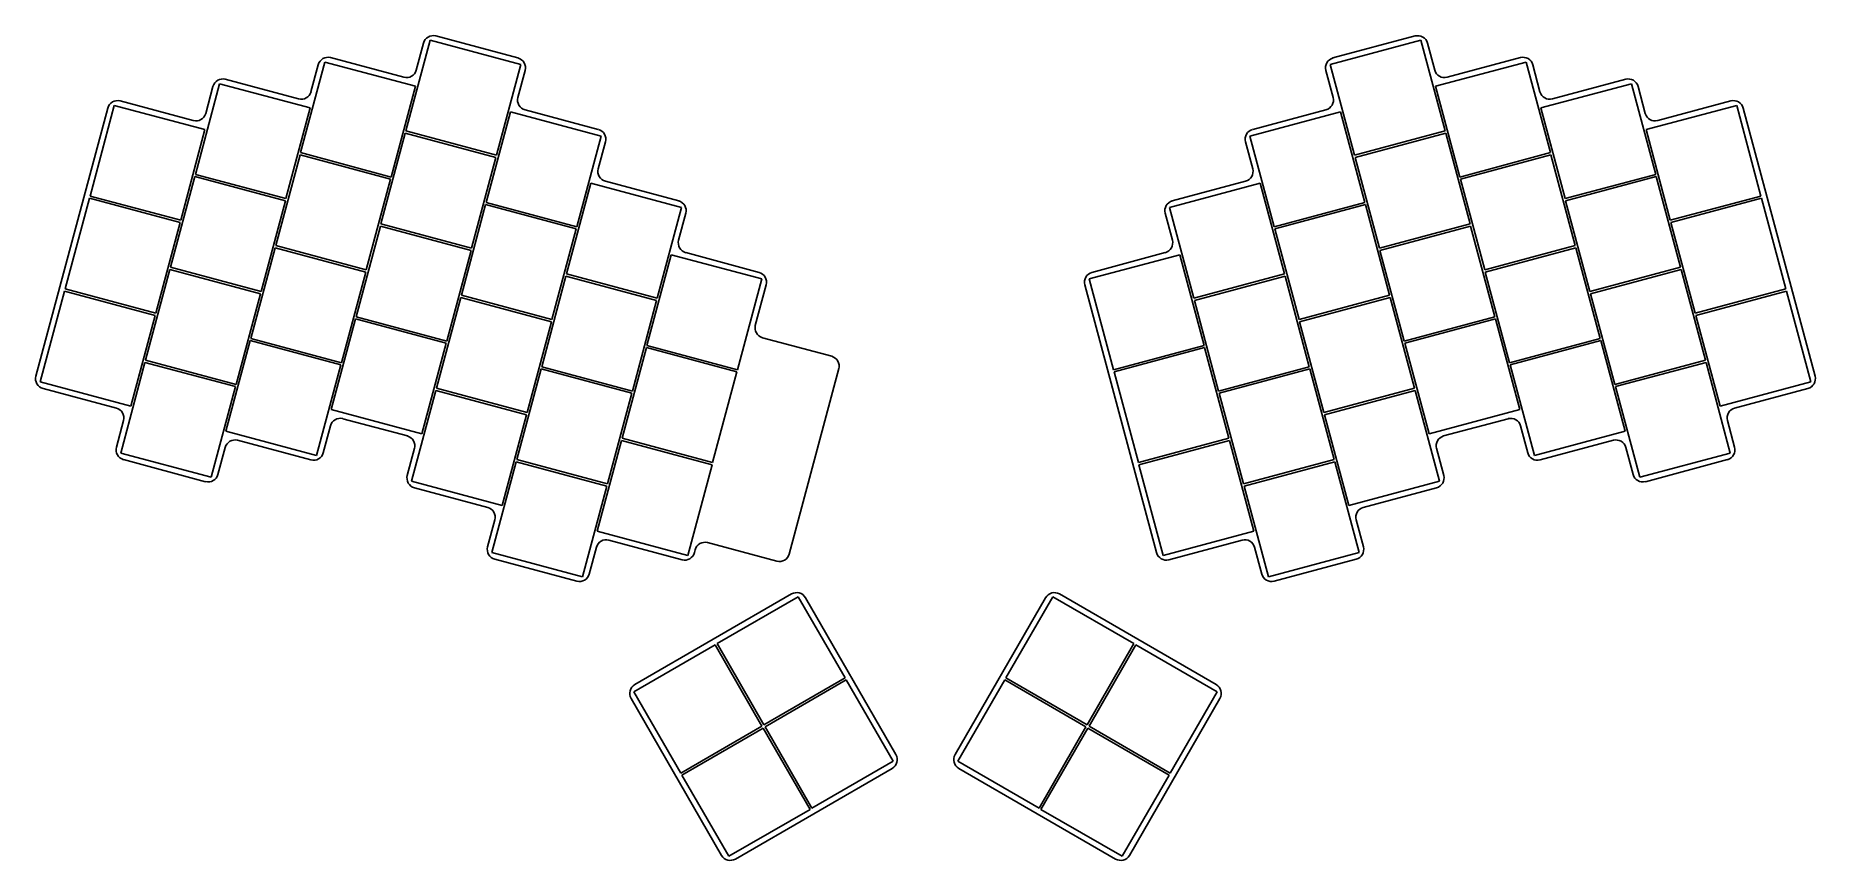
# Model space of a CAD drawing. Header units: millimetres. Extents: x 25 to 377, y -204 to -41.
import ezdxf

# ---------------------------------------------------------------- set-up
doc = ezdxf.new("R2010")
doc.units = ezdxf.units.MM

msp = doc.modelspace()

# ---------------------------------------------------------------- linework, layer by layer
for p, q in [((103.11, -41.53), (98.31, -59.45)), ((101.8, -42.09), (100.37, -47.42)), ((121.03, -46.33), (103.11, -41.53)), ((120.48, -45.02), (104.25, -40.67)), ((299, -41.53), (281.08, -46.33)), ((297.86, -40.67), (281.63, -45.02)), ((303.8, -59.45), (299, -41.53)), ((301.74, -47.42), (300.31, -42.09)), ((97.92, -48.84), (83.43, -44.96)), ((318.68, -44.96), (304.19, -48.84)), ((77.1, -53.12), (62.61, -49.24)), ((82.3, -45.82), (77.49, -63.73)), ((80.98, -46.37), (79.55, -51.71)), ((100.21, -50.62), (82.3, -45.82)), ((116.23, -64.25), (121.03, -46.33)), ((120.46, -52.81), (121.89, -47.47)), ((280.22, -47.47), (281.65, -52.81)), ((281.08, -46.33), (285.88, -64.25)), ((319.82, -45.82), (301.9, -50.62)), ((324.62, -63.73), (319.82, -45.82)), ((322.56, -51.71), (321.13, -46.37)), ((339.5, -49.24), (325.01, -53.12)), ((61.48, -50.1), (56.68, -68.02)), ((60.16, -50.65), (58.73, -55.99)), ((79.4, -54.9), (61.48, -50.1)), ((95.41, -68.54), (100.21, -50.62)), ((301.9, -50.62), (306.7, -68.54)), ((340.63, -50.1), (322.72, -54.9)), ((345.44, -68.02), (340.63, -50.1)), ((343.38, -55.99), (341.95, -50.65)), ((25.16, -107.87), (39.35, -54.94)), ((40.66, -54.38), (35.86, -72.3)), ((58.58, -59.18), (40.66, -54.38)), ((56.28, -57.4), (41.8, -53.52)), ((74.59, -72.82), (79.4, -54.9)), ((119, -55.65), (114.2, -73.57)), ((136.92, -60.45), (119, -55.65)), ((136.36, -59.14), (121.88, -55.26)), ((283.11, -55.65), (265.19, -60.45)), ((280.24, -55.26), (265.75, -59.14)), ((287.91, -73.57), (283.11, -55.65)), ((322.72, -54.9), (327.52, -72.82)), ((361.45, -54.38), (343.53, -59.18)), ((360.32, -53.52), (345.83, -57.4)), ((366.25, -72.3), (361.45, -54.38)), ((362.76, -54.94), (376.95, -107.87)), ((53.78, -77.1), (58.58, -59.18)), ((98.31, -59.45), (116.23, -64.25)), ((285.88, -64.25), (303.8, -59.45)), ((343.53, -59.18), (348.33, -77.1)), ((98.2, -59.89), (93.39, -77.8)), ((116.11, -64.69), (98.2, -59.89)), ((132.12, -78.37), (136.92, -60.45)), ((136.35, -66.93), (137.78, -61.59)), ((264.33, -61.59), (265.76, -66.93)), ((265.19, -60.45), (269.99, -78.37)), ((303.92, -59.89), (286, -64.69)), ((308.72, -77.8), (303.92, -59.89)), ((77.38, -64.17), (72.58, -82.09)), ((95.3, -68.97), (77.38, -64.17)), ((77.49, -63.73), (95.41, -68.54)), ((111.31, -82.61), (116.11, -64.69)), ((286, -64.69), (290.8, -82.61)), ((306.7, -68.54), (324.62, -63.73)), ((324.73, -64.17), (306.82, -68.97)), ((329.53, -82.09), (324.73, -64.17)), ((56.56, -68.45), (51.76, -86.37)), ((74.48, -73.25), (56.56, -68.45)), ((56.68, -68.02), (74.59, -72.82)), ((90.49, -86.89), (95.3, -68.97)), ((134.89, -69.77), (130.09, -87.69)), ((152.81, -74.57), (134.89, -69.77)), ((152.25, -73.26), (137.76, -69.38)), ((267.22, -69.77), (249.31, -74.57)), ((264.35, -69.38), (249.86, -73.26)), ((272.02, -87.69), (267.22, -69.77)), ((306.82, -68.97), (311.62, -86.89)), ((327.52, -72.82), (345.44, -68.02)), ((345.55, -68.45), (327.63, -73.25)), ((350.35, -86.37), (345.55, -68.45)), ((35.74, -72.73), (30.94, -90.65)), ((53.66, -77.54), (35.74, -72.73)), ((35.86, -72.3), (53.78, -77.1)), ((69.68, -91.17), (74.48, -73.25)), ((114.2, -73.57), (132.12, -78.37)), ((269.99, -78.37), (287.91, -73.57)), ((327.63, -73.25), (332.43, -91.17)), ((348.33, -77.1), (366.25, -72.3)), ((366.37, -72.73), (348.45, -77.54)), ((371.17, -90.65), (366.37, -72.73)), ((114.08, -74), (109.28, -91.92)), ((132, -78.81), (114.08, -74)), ((148, -92.49), (152.81, -74.57)), ((152.24, -81.04), (153.67, -75.71)), ((248.45, -75.71), (249.88, -81.04)), ((249.31, -74.57), (254.11, -92.49)), ((288.03, -74), (270.11, -78.81)), ((292.83, -91.92), (288.03, -74)), ((48.86, -95.45), (53.66, -77.54)), ((93.28, -78.24), (88.48, -96.16)), ((111.2, -83.04), (93.28, -78.24)), ((93.39, -77.8), (111.31, -82.61)), ((127.2, -96.72), (132, -78.81)), ((270.11, -78.81), (274.91, -96.72)), ((290.8, -82.61), (308.72, -77.8)), ((308.83, -78.24), (290.92, -83.04)), ((313.63, -96.16), (308.83, -78.24)), ((348.45, -77.54), (353.25, -95.45)), ((72.46, -82.52), (67.66, -100.44)), ((90.38, -87.32), (72.46, -82.52)), ((72.58, -82.09), (90.49, -86.89)), ((106.39, -100.96), (111.2, -83.04)), ((150.78, -83.89), (145.97, -101.81)), ((168.69, -88.69), (150.78, -83.89)), ((168.14, -87.38), (153.65, -83.49)), ((251.34, -83.89), (233.42, -88.69)), ((248.46, -83.49), (233.97, -87.38)), ((256.14, -101.81), (251.34, -83.89)), ((290.92, -83.04), (295.72, -100.96)), ((311.62, -86.89), (329.53, -82.09)), ((329.65, -82.52), (311.73, -87.32)), ((334.45, -100.44), (329.65, -82.52)), ((51.64, -86.8), (46.84, -104.72)), ((69.56, -91.61), (51.64, -86.8)), ((51.76, -86.37), (69.68, -91.17)), ((85.58, -105.24), (90.38, -87.32)), ((130.09, -87.69), (148, -92.49)), ((254.11, -92.49), (272.02, -87.69)), ((311.73, -87.32), (316.53, -105.24)), ((332.43, -91.17), (350.35, -86.37)), ((350.47, -86.8), (332.55, -91.61)), ((355.27, -104.72), (350.47, -86.8)), ((30.82, -91.09), (26.02, -109.01)), ((48.74, -95.89), (30.82, -91.09)), ((30.94, -90.65), (48.86, -95.45)), ((129.97, -88.12), (125.17, -106.04)), ((147.89, -92.92), (129.97, -88.12)), ((163.89, -106.61), (168.69, -88.69)), ((167.4, -97.85), (169.55, -89.83)), ((232.56, -89.83), (246.74, -142.76)), ((233.42, -88.69), (238.22, -106.61)), ((272.14, -88.12), (254.22, -92.92)), ((276.94, -106.04), (272.14, -88.12)), ((353.25, -95.45), (371.17, -90.65)), ((371.29, -91.09), (353.37, -95.89)), ((376.09, -109.01), (371.29, -91.09)), ((64.76, -109.52), (69.56, -91.61)), ((109.17, -92.36), (104.36, -110.27)), ((127.08, -97.16), (109.17, -92.36)), ((109.28, -91.92), (127.2, -96.72)), ((143.09, -110.84), (147.89, -92.92)), ((254.22, -92.92), (259.02, -110.84)), ((274.91, -96.72), (292.83, -91.92)), ((292.95, -92.36), (275.03, -97.16)), ((297.75, -110.27), (292.95, -92.36)), ((332.55, -91.61), (337.35, -109.52)), ((43.94, -113.81), (48.74, -95.89)), ((88.36, -96.59), (83.56, -114.51)), ((106.28, -101.39), (88.36, -96.59)), ((88.48, -96.16), (106.39, -100.96)), ((122.28, -115.08), (127.08, -97.16)), ((275.03, -97.16), (279.83, -115.08)), ((295.72, -100.96), (313.63, -96.16)), ((313.75, -96.59), (295.83, -101.39)), ((318.55, -114.51), (313.75, -96.59)), ((353.37, -95.89), (358.17, -113.81)), ((67.54, -100.87), (62.74, -118.79)), ((85.46, -105.68), (67.54, -100.87)), ((67.66, -100.44), (85.58, -105.24)), ((101.48, -119.31), (106.28, -101.39)), ((145.97, -101.81), (163.89, -106.61)), ((168.82, -100.3), (182.51, -103.97)), ((238.22, -106.61), (256.14, -101.81)), ((295.83, -101.39), (300.63, -119.31)), ((316.53, -105.24), (334.45, -100.44)), ((334.57, -100.87), (316.65, -105.68)), ((339.37, -118.79), (334.57, -100.87)), ((46.72, -105.16), (41.92, -123.08)), ((64.64, -109.96), (46.72, -105.16)), ((46.84, -104.72), (64.76, -109.52)), ((145.86, -102.24), (141.06, -120.16)), ((163.78, -107.04), (145.86, -102.24)), ((256.25, -102.24), (238.34, -107.04)), ((261.05, -120.16), (256.25, -102.24)), ((337.35, -109.52), (355.27, -104.72)), ((355.39, -105.16), (337.47, -109.96)), ((360.19, -123.08), (355.39, -105.16)), ((26.02, -109.01), (43.94, -113.81)), ((80.66, -123.59), (85.46, -105.68)), ((125.05, -106.47), (120.25, -124.39)), ((142.97, -111.28), (125.05, -106.47)), ((125.17, -106.04), (143.09, -110.84)), ((158.97, -124.96), (163.78, -107.04)), ((183.92, -106.41), (174.11, -143.03)), ((238.34, -107.04), (243.14, -124.96)), ((259.02, -110.84), (276.94, -106.04)), ((277.06, -106.47), (259.14, -111.28)), ((281.86, -124.39), (277.06, -106.47)), ((316.65, -105.68), (321.45, -123.59)), ((358.17, -113.81), (376.09, -109.01)), ((26.58, -110.32), (41.07, -114.2)), ((59.84, -127.88), (64.64, -109.96)), ((104.25, -110.71), (99.45, -128.63)), ((122.17, -115.51), (104.25, -110.71)), ((104.36, -110.27), (122.28, -115.08)), ((138.17, -129.19), (142.97, -111.28)), ((259.14, -111.28), (263.94, -129.19)), ((279.83, -115.08), (297.75, -110.27)), ((297.86, -110.71), (279.95, -115.51)), ((302.66, -128.63), (297.86, -110.71)), ((337.47, -109.96), (342.27, -127.88)), ((361.05, -114.2), (375.53, -110.32)), ((83.56, -114.51), (101.48, -119.31)), ((117.36, -133.43), (122.17, -115.51)), ((279.95, -115.51), (284.75, -133.43)), ((300.63, -119.31), (318.55, -114.51)), ((42.48, -116.65), (41.06, -121.94)), ((62.74, -118.79), (80.66, -123.59)), ((81.97, -123.04), (83.4, -117.7)), ((85.85, -116.29), (98.6, -119.7)), ((303.51, -119.7), (316.26, -116.29)), ((318.71, -117.7), (320.14, -123.04)), ((321.45, -123.59), (339.37, -118.79)), ((361.05, -121.94), (359.63, -116.65)), ((41.92, -123.08), (59.84, -127.88)), ((61.15, -127.32), (62.58, -121.99)), ((65.03, -120.57), (79.52, -124.45)), ((100.02, -122.15), (98.59, -127.49)), ((140.94, -120.59), (136.14, -138.51)), ((158.86, -125.39), (140.94, -120.59)), ((141.06, -120.16), (158.97, -124.96)), ((243.14, -124.96), (261.05, -120.16)), ((261.17, -120.59), (243.25, -125.39)), ((265.97, -138.51), (261.17, -120.59)), ((303.52, -127.49), (302.09, -122.15)), ((322.59, -124.45), (337.08, -120.57)), ((339.53, -121.99), (340.96, -127.32)), ((342.27, -127.88), (360.19, -123.08)), ((42.48, -124.39), (58.71, -128.74)), ((120.14, -124.83), (115.33, -142.75)), ((138.05, -129.63), (120.14, -124.83)), ((120.25, -124.39), (138.17, -129.19)), ((154.06, -143.31), (158.86, -125.39)), ((243.25, -125.39), (248.05, -143.31)), ((263.94, -129.19), (281.86, -124.39)), ((281.98, -124.83), (264.06, -129.63)), ((286.78, -142.75), (281.98, -124.83)), ((343.41, -128.74), (359.63, -124.39)), ((99.45, -128.63), (117.36, -133.43)), ((100, -129.94), (114.49, -133.82)), ((133.25, -147.55), (138.05, -129.63)), ((264.06, -129.63), (268.86, -147.55)), ((284.75, -133.43), (302.66, -128.63)), ((287.62, -133.82), (302.11, -129.94)), ((115.9, -136.27), (114.47, -141.61)), ((287.64, -141.61), (286.21, -136.27)), ((136.14, -138.51), (154.06, -143.31)), ((138.43, -140.29), (152.92, -144.17)), ((248.05, -143.31), (265.97, -138.51)), ((249.19, -144.17), (263.68, -140.29)), ((115.33, -142.75), (133.25, -147.55)), ((115.89, -144.06), (132.12, -148.41)), ((134.57, -146.99), (135.98, -141.7)), ((155.37, -142.76), (155.52, -142.19)), ((171.66, -144.45), (157.97, -140.78)), ((266.13, -141.7), (267.55, -146.99)), ((268.86, -147.55), (286.78, -142.75)), ((270, -148.41), (286.22, -144.06)), ((143.58, -168.83), (174.58, -150.93)), ((227.53, -150.93), (258.53, -168.83)), ((175.9, -151.47), (159.84, -160.74)), ((185.18, -167.53), (175.9, -151.47)), ((177.31, -151.66), (195.21, -182.67)), ((206.9, -182.67), (224.8, -151.66)), ((226.21, -151.47), (216.94, -167.53)), ((242.28, -160.74), (226.21, -151.47)), ((159.45, -160.97), (143.38, -170.24)), ((168.72, -177.03), (159.45, -160.97)), ((159.84, -160.74), (169.11, -176.81)), ((233, -176.81), (242.28, -160.74)), ((242.67, -160.97), (233.39, -177.03)), ((258.73, -170.24), (242.67, -160.97)), ((169.11, -176.81), (185.18, -167.53)), ((185.4, -167.92), (169.34, -177.2)), ((194.68, -183.99), (185.4, -167.92)), ((216.71, -167.92), (207.44, -183.99)), ((232.78, -177.2), (216.71, -167.92)), ((216.94, -167.53), (233, -176.81)), ((142.84, -171.56), (160.74, -202.57)), ((143.38, -170.24), (152.66, -186.31)), ((241.37, -202.57), (259.27, -171.56)), ((249.46, -186.31), (258.73, -170.24)), ((152.66, -186.31), (168.72, -177.03)), ((168.95, -177.42), (152.88, -186.7)), ((178.22, -193.49), (168.95, -177.42)), ((169.34, -177.2), (178.61, -193.26)), ((223.5, -193.26), (232.78, -177.2)), ((233.17, -177.42), (223.89, -193.49)), ((249.23, -186.7), (233.17, -177.42)), ((233.39, -177.03), (249.46, -186.31)), ((163.48, -203.3), (194.48, -185.4)), ((178.61, -193.26), (194.68, -183.99)), ((207.44, -183.99), (223.5, -193.26)), ((207.63, -185.4), (238.63, -203.3)), ((152.88, -186.7), (162.16, -202.76)), ((239.96, -202.76), (249.23, -186.7)), ((162.16, -202.76), (178.22, -193.49)), ((223.89, -193.49), (239.96, -202.76))]:
    msp.add_line(p, q)
for centre, start, end in [((103.73, -42.61), 75, 165), ((298.38, -42.61), 15, 105), ((82.91, -46.89), 75, 165), ((119.96, -46.95), 345, 75), ((282.15, -46.95), 105, 195), ((319.2, -46.89), 15, 105), ((62.1, -51.17), 75, 165), ((98.44, -46.91), 255, 345), ((303.67, -46.91), 195, 285), ((340.02, -51.17), 15, 105), ((77.62, -51.19), 255, 345), ((324.49, -51.19), 195, 285), ((41.28, -55.45), 75, 165), ((56.8, -55.47), 255, 345), ((122.39, -53.33), 165, 255), ((279.72, -53.33), 285, 15), ((345.31, -55.47), 195, 285), ((360.83, -55.45), 15, 105), ((135.85, -61.07), 345, 75), ((266.26, -61.07), 105, 195), ((138.28, -67.44), 165, 255), ((263.83, -67.44), 285, 15), ((151.73, -75.19), 345, 75), ((250.38, -75.19), 105, 195), ((154.17, -81.56), 165, 255), ((247.94, -81.56), 285, 15), ((167.62, -89.31), 345, 75), ((234.49, -89.31), 105, 195), ((169.34, -98.36), 165, 255), ((181.99, -105.9), 345, 75), ((27.09, -108.39), 165, 255), ((375.02, -108.39), 285, 15), ((40.55, -116.13), 345, 75), ((361.56, -116.13), 105, 195), ((85.33, -118.22), 75, 165), ((316.78, -118.22), 15, 105), ((43, -122.46), 165, 255), ((64.52, -122.5), 75, 165), ((80.04, -122.52), 255, 345), ((98.08, -121.64), 345, 75), ((304.03, -121.64), 105, 195), ((322.07, -122.52), 195, 285), ((337.59, -122.5), 15, 105), ((359.12, -122.46), 285, 15), ((59.22, -126.8), 255, 345), ((100.52, -128.01), 165, 255), ((301.59, -128.01), 285, 15), ((342.89, -126.8), 195, 285), ((113.97, -135.75), 345, 75), ((288.14, -135.75), 105, 195), ((137.91, -142.22), 75, 165), ((157.45, -142.71), 75, 165), ((264.2, -142.22), 15, 105), ((116.41, -142.13), 165, 255), ((153.44, -142.24), 255, 345), ((172.18, -142.52), 255, 345), ((248.67, -142.24), 195, 285), ((285.71, -142.13), 285, 15), ((132.63, -146.47), 255, 345), ((269.48, -146.47), 195, 285), ((175.58, -152.66), 30, 120), ((226.53, -152.66), 60, 150), ((144.58, -170.56), 120, 210), ((257.53, -170.56), 330, 60), ((193.48, -183.67), 300, 30), ((208.63, -183.67), 150, 240), ((162.48, -201.57), 210, 300), ((239.63, -201.57), 240, 330)]:
    msp.add_arc(centre, 2, start, end)

doc.saveas('drawing.dxf')
